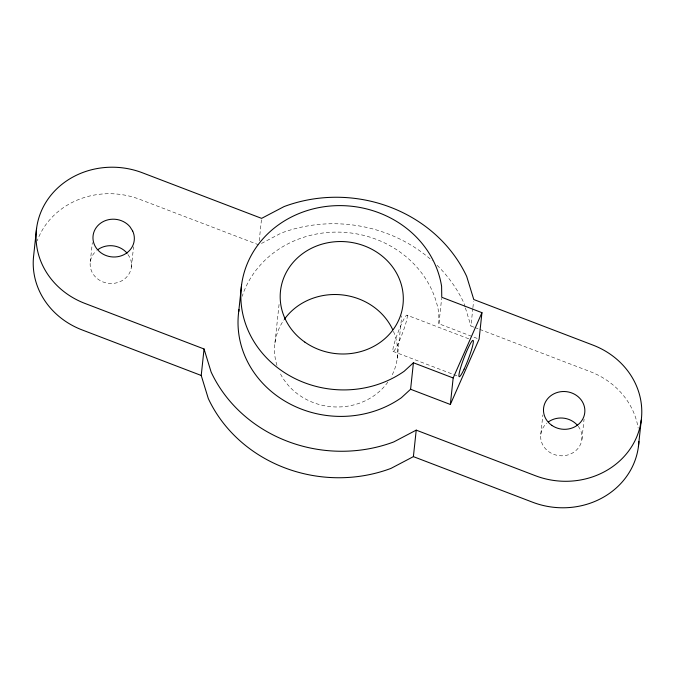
<?xml version="1.0" encoding="UTF-8"?>
<svg xmlns="http://www.w3.org/2000/svg" width="675" height="675" viewBox="0 0 675 675"><rect width="100%" height="100%" fill="white"/><g stroke="black" fill="none" stroke-linecap="round" stroke-linejoin="round"><path stroke-width="0.51" stroke-dasharray="3.38 2.53" d="M90.273 261.993L92.34 242.637M131.38 267.182L133.557 246.805M259.217 240.789L261.605 218.371M274.936 343.027L279.264 302.51M397.229 358.467L401.785 315.866M477.157 338.411L438.927 323.789L441.653 298.316M473.901 327.147L470.947 326.017L472.795 308.694M472.905 307.673L473.563 301.565M540.793 434.312L542.86 414.948M581.901 439.501L584.077 419.116M261.47 243.447L281.222 233.078A139.193 126.858 6.1 0 1 432.371 260.854M258.778 244.865L139.598 199.285A77.692 70.808 6.1 0 0 37.201 240.84M474.888 327.518L478.828 329.029M479.807 329.408L590.119 371.596A77.692 70.808 6.1 0 1 638.162 428.127M407.109 315.225A19.423 2.228 -69.1 0 1 398.005 343.904A19.423 2.228 -69.1 0 1 395.086 340.748A19.423 2.228 -69.1 0 1 407.109 315.225L469.302 339.01M393.019 351.363L457.152 375.891M127.946 254.517L129.845 257.47A20.714 18.883 6.1 0 1 121.247 281.104A20.714 18.883 6.1 0 1 94.348 275.729A20.714 18.883 6.1 0 1 96.39 250.788M465.092 306.948L463.868 302.94A139.193 126.858 6.1 0 0 436.919 265.115M465.404 307.952L470.947 326.017M438.927 323.789L438.775 312.846A100.997 92.045 6.1 0 0 346.233 232.495A100.997 92.045 6.1 0 0 242.198 296.266M578.247 426.296A20.714 18.883 6.1 0 1 574.155 451.972A20.714 18.883 6.1 0 1 545.78 449.086A20.714 18.883 6.1 0 1 546.91 423.098M393.474 331.391A61.636 56.177 6.1 0 1 391.07 377.038M387.855 382.118A61.636 56.177 6.1 0 1 330.961 406.688A61.636 56.177 6.1 0 1 279.501 371.917M276.969 365.411A61.636 56.177 6.1 0 1 283.736 320.195"/><path stroke-width="1.01" d="M36.585 228.369L33.75 254.863A77.692 70.808 6.1 0 0 82.046 329.898L201.226 375.477L208.305 398.554A139.193 126.858 6.1 0 0 390.952 468.408L413.395 456.629L532.567 502.208A77.692 70.808 6.1 0 0 638.879 441.526M201.226 375.477L204.053 348.983L84.881 303.404A77.692 70.808 6.1 0 1 41.572 210.524A77.692 70.808 6.1 0 1 142.433 172.792L261.605 218.371L284.048 206.592A139.193 126.858 6.1 0 1 466.695 276.446L473.774 299.523L592.954 345.102A77.692 70.808 6.1 0 1 636.255 437.982A77.692 70.808 6.1 0 1 535.402 475.715L416.222 430.135L393.778 441.923A139.193 126.858 6.1 0 1 211.132 372.06L204.053 348.983M238.722 311.605L241.549 285.12M410.594 389.264L413.421 362.77L453.17 377.975L450.343 404.468L410.594 389.264L401.363 397.744A100.997 92.045 6.1 0 1 288.605 403.22A100.997 92.045 6.1 0 1 239.009 309.555M413.395 456.629L416.222 430.135M413.421 362.77L404.198 371.25A100.997 92.045 6.1 0 1 252.855 339.761A100.997 92.045 6.1 0 1 310.171 209.689A100.997 92.045 6.1 0 1 441.602 286.352L441.762 297.295L481.95 312.668L479.115 339.162L450.343 404.468M638.415 446.631L641.25 420.137M453.17 377.975L481.95 312.668M98.018 249.514A20.714 18.883 6.1 0 1 127.086 253.184M548.53 421.824A20.714 18.883 6.1 0 1 577.597 425.495M284.318 319.376A61.636 56.177 6.1 0 1 341.204 294.806A61.636 56.177 6.1 0 1 392.664 329.577M132.671 230.985L129.912 226.69A20.714 18.883 6.1 0 0 95.175 229.255A20.714 18.883 6.1 0 0 113.02 256.981A20.714 18.883 6.1 0 0 132.671 230.985M551.787 425.334A20.714 18.883 6.1 0 0 584.727 413.007A20.714 18.883 6.1 0 0 556.006 392.901A20.714 18.883 6.1 0 0 551.787 425.334M304.898 342.149A61.636 56.177 6.1 0 0 402.891 305.48A61.636 56.177 6.1 0 0 317.452 245.666A61.636 56.177 6.1 0 0 304.898 342.149M464.079 369.174A19.423 2.228 -69.1 0 0 473.192 340.504A19.423 2.228 -69.1 0 0 461.16 366.019A19.423 2.228 -69.1 0 0 464.079 369.174"/></g></svg>
